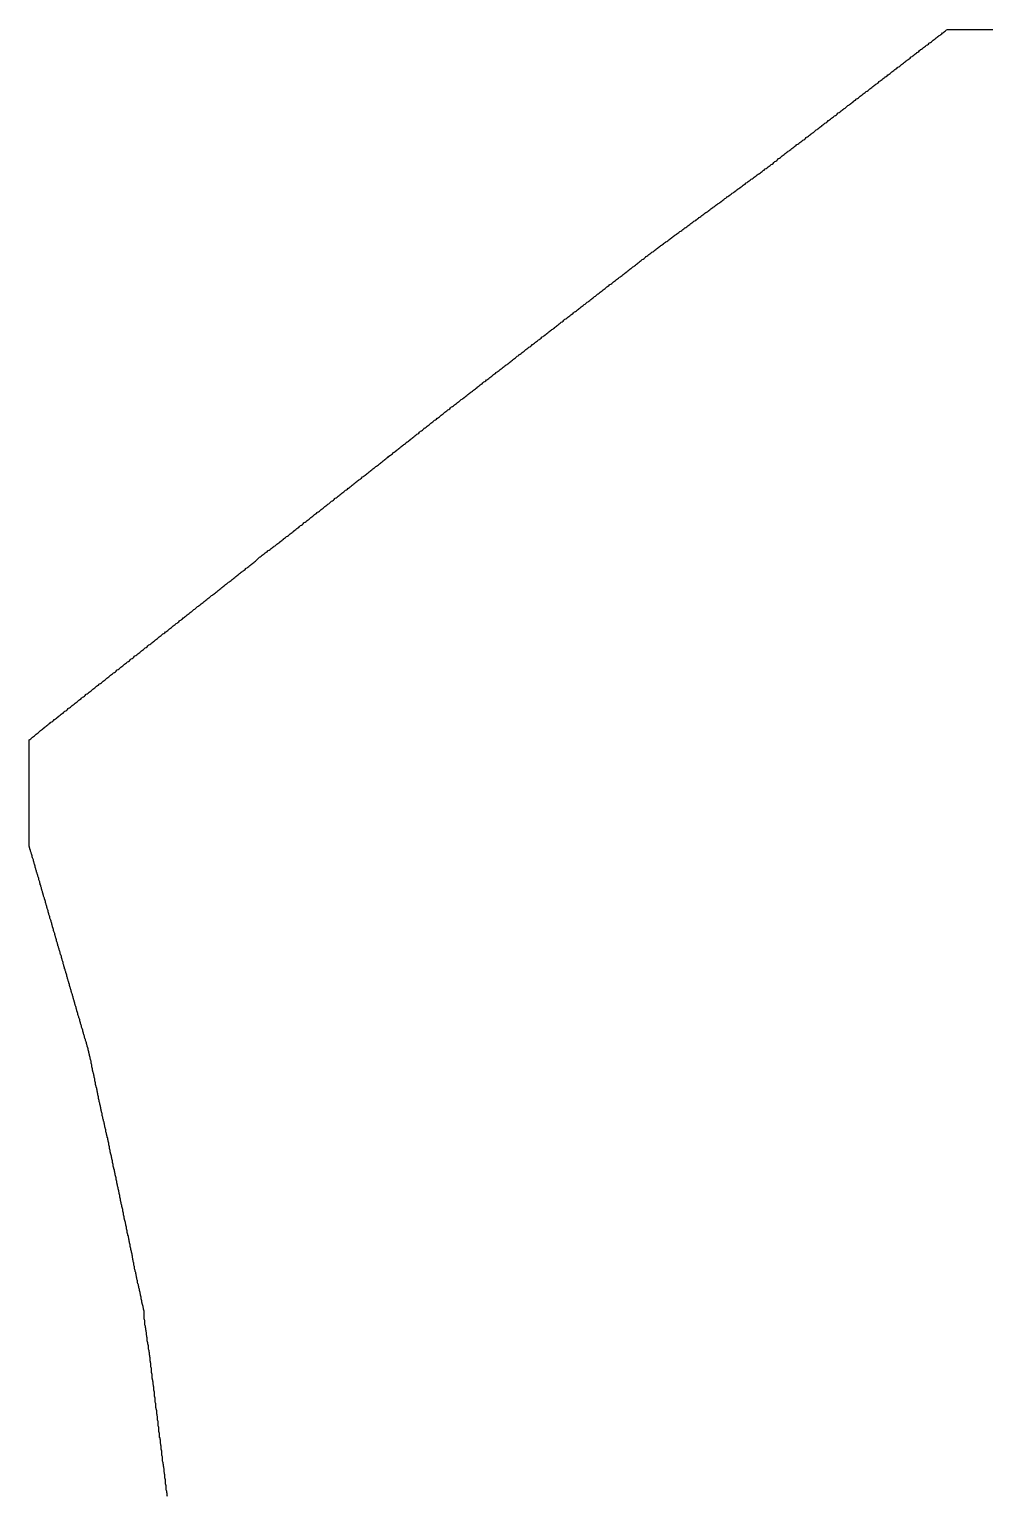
# Model space of a CAD drawing. Header units: metres. Extents: x 645448 to 751671, y 165005 to 309238.
# Drawn here: x 645448 to 692457, y 237122 to 309238 of the extents above; entities that cross this region are included whole.
import ezdxf

# ---------------------------------------------------------------- set-up
doc = ezdxf.new("R2010")
doc.units = ezdxf.units.M
doc.layers.add('alpha_boundary_shrunk', color=7, linetype='Continuous')

msp = doc.modelspace()

# ---------------------------------------------------------------- linework, layer by layer
at = {"layer": 'alpha_boundary_shrunk', "color": 1}
msp.add_lwpolyline([(652242, 237078), (652227, 237122), (652224, 237127), (652224, 237230), (652222, 237277), (652216, 237323), (652205, 237368), (652190, 237412), (652188, 237417), (652188, 237520), (652186, 237567), (652180, 237612), (652169, 237658), (652154, 237701), (652152, 237706), (652152, 237810), (652150, 237856), (652143, 237902), (652133, 237947), (652118, 237991), (652116, 237996), (652116, 238100), (652114, 238146), (652107, 238192), (652097, 238237), (652082, 238281), (652080, 238286), (652080, 238390), (652077, 238436), (652071, 238482), (652060, 238527), (652046, 238571), (652043, 238576), (652043, 238644), (652041, 238690), (652035, 238736), (652024, 238781), (652009, 238825), (652007, 238830), (652007, 238933), (652005, 238980), (651999, 239026), (651988, 239071), (651973, 239115), (651971, 239120), (651971, 239223), (651969, 239270), (651962, 239316), (651952, 239361), (651937, 239405), (651935, 239410), (651935, 239513), (651932, 239559), (651926, 239605), (651915, 239650), (651901, 239694), (651898, 239699), (651898, 239803), (651896, 239849), (651890, 239895), (651879, 239940), (651864, 239984), (651862, 239989), (651862, 240093), (651860, 240139), (651854, 240185), (651843, 240230), (651828, 240274), (651826, 240279), (651826, 240383), (651824, 240429), (651817, 240475), (651807, 240520), (651792, 240564), (651790, 240569), (651790, 240673), (651788, 240719), (651781, 240765), (651770, 240810), (651756, 240854), (651753, 240859), (651753, 240963), (651751, 241009), (651745, 241055), (651734, 241100), (651719, 241144), (651717, 241149), (651717, 241253), (651715, 241299), (651709, 241345), (651698, 241390), (651683, 241434), (651681, 241439), (651681, 241542), (651679, 241589), (651672, 241635), (651662, 241680), (651647, 241724), (651645, 241729), (651645, 241832), (651643, 241879), (651636, 241924), (651625, 241970), (651611, 242014), (651608, 242019), (651608, 242122), (651606, 242168), (651600, 242214), (651589, 242259), (651574, 242303), (651572, 242308), (651572, 242412), (651570, 242458), (651564, 242504), (651553, 242549), (651538, 242593), (651536, 242598), (651536, 242702), (651534, 242748), (651527, 242794), (651517, 242839), (651502, 242883), (651500, 242888), (651500, 242992), (651498, 243038), (651491, 243084), (651481, 243129), (651466, 243173), (651464, 243178), (651464, 243282), (651461, 243328), (651455, 243374), (651444, 243419), (651430, 243463), (651427, 243468), (651427, 243572), (651425, 243618), (651419, 243664), (651408, 243709), (651393, 243753), (651391, 243758), (651391, 243862), (651389, 243908), (651382, 243954), (651372, 243999), (651357, 244043), (651355, 244048), (651355, 244151), (651353, 244198), (651346, 244244), (651336, 244289), (651321, 244333), (651319, 244338), (651319, 244405), (651316, 244451), (651310, 244497), (651299, 244542), (651285, 244586), (651280, 244596), (651280, 244596), (651274, 244642), (651263, 244687), (651248, 244731), (651246, 244736), (651246, 244840), (651244, 244886), (651238, 244932), (651227, 244977), (651212, 245021), (651210, 245026), (651210, 245094), (651208, 245140), (651201, 245186), (651191, 245231), (651176, 245275), (651174, 245280), (651174, 245347), (651172, 245393), (651165, 245439), (651154, 245484), (651140, 245528), (651137, 245533), (651137, 245637), (651135, 245683), (651129, 245729), (651118, 245774), (651103, 245818), (651101, 245823), (651101, 246108), (651099, 246154), (651093, 246200), (651082, 246245), (651067, 246289), (651065, 246295), (651063, 246336), (651056, 246382), (651046, 246427), (651031, 246471), (651027, 246480), (651027, 246481), (651020, 246526), (651009, 246572), (650995, 246615), (650992, 246621), (650990, 246662), (650984, 246708), (650973, 246753), (650958, 246797), (650956, 246802), (650954, 246843), (650948, 246889), (650937, 246934), (650922, 246978), (650920, 246983), (650918, 247024), (650911, 247070), (650901, 247115), (650886, 247159), (650882, 247169), (650882, 247169), (650875, 247215), (650865, 247260), (650850, 247304), (650847, 247310), (650845, 247350), (650839, 247396), (650828, 247441), (650814, 247485), (650800, 247515), (650792, 247550), (650777, 247594), (650775, 247599), (650773, 247640), (650766, 247686), (650756, 247731), (650741, 247775), (650739, 247781), (650737, 247821), (650730, 247867), (650720, 247912), (650705, 247956), (650702, 247962), (650700, 248002), (650694, 248048), (650683, 248093), (650669, 248137), (650664, 248147), (650664, 248147), (650658, 248193), (650647, 248238), (650632, 248282), (650630, 248288), (650628, 248329), (650622, 248374), (650611, 248420), (650596, 248464), (650594, 248469), (650592, 248510), (650585, 248556), (650575, 248601), (650560, 248645), (650557, 248650), (650555, 248691), (650549, 248737), (650538, 248782), (650524, 248826), (650521, 248831), (650521, 248862), (650519, 248908), (650513, 248954), (650502, 248999), (650487, 249043), (650485, 249049), (650483, 249090), (650477, 249135), (650466, 249181), (650451, 249224), (650447, 249234), (650447, 249234), (650440, 249280), (650430, 249325), (650415, 249369), (650412, 249375), (650411, 249416), (650404, 249462), (650393, 249507), (650379, 249551), (650376, 249556), (650374, 249597), (650368, 249643), (650357, 249688), (650342, 249732), (650340, 249737), (650338, 249778), (650332, 249824), (650321, 249869), (650306, 249913), (650302, 249923), (650302, 249923), (650295, 249969), (650285, 250014), (650270, 250058), (650267, 250064), (650266, 250104), (650259, 250150), (650249, 250195), (650234, 250239), (650231, 250245), (650229, 250285), (650223, 250331), (650212, 250376), (650198, 250420), (650195, 250426), (650193, 250467), (650187, 250512), (650176, 250558), (650161, 250601), (650157, 250611), (650157, 250611), (650150, 250657), (650140, 250702), (650125, 250746), (650123, 250752), (650121, 250793), (650114, 250839), (650104, 250884), (650089, 250928), (650086, 250933), (650084, 250974), (650078, 251020), (650067, 251065), (650053, 251109), (650050, 251114), (650048, 251155), (650042, 251201), (650031, 251246), (650016, 251290), (650012, 251300), (650012, 251300), (650006, 251346), (649995, 251391), (649980, 251435), (649978, 251441), (649976, 251481), (649969, 251527), (649959, 251572), (649944, 251616), (649941, 251622), (649939, 251662), (649933, 251708), (649922, 251753), (649908, 251797), (649905, 251803), (649903, 251843), (649897, 251889), (649886, 251934), (649871, 251978), (649869, 251984), (649867, 252025), (649861, 252071), (649850, 252116), (649835, 252160), (649831, 252169), (649831, 252170), (649824, 252215), (649814, 252261), (649799, 252305), (649796, 252310), (649795, 252351), (649788, 252397), (649777, 252442), (649763, 252486), (649760, 252491), (649758, 252532), (649752, 252578), (649741, 252623), (649726, 252667), (649724, 252673), (649722, 252713), (649716, 252759), (649705, 252804), (649690, 252848), (649686, 252858), (649686, 252858), (649679, 252904), (649669, 252949), (649654, 252993), (649651, 252999), (649650, 253039), (649643, 253085), (649633, 253130), (649618, 253174), (649613, 253184), (649613, 253184), (649607, 253230), (649596, 253275), (649582, 253319), (649579, 253325), (649577, 253365), (649571, 253411), (649560, 253456), (649545, 253500), (649543, 253506), (649541, 253547), (649534, 253592), (649524, 253638), (649509, 253681), (649507, 253687), (649505, 253728), (649498, 253774), (649488, 253819), (649473, 253863), (649468, 253873), (649468, 253873), (649462, 253919), (649451, 253964), (649437, 254008), (649434, 254013), (649432, 254054), (649426, 254100), (649415, 254145), (649400, 254189), (649398, 254194), (649396, 254235), (649390, 254281), (649379, 254326), (649364, 254370), (649362, 254376), (649360, 254416), (649353, 254462), (649343, 254507), (649328, 254551), (649325, 254557), (649323, 254597), (649317, 254643), (649306, 254688), (649292, 254732), (649287, 254742), (649287, 254742), (649281, 254788), (649270, 254833), (649255, 254877), (649251, 254887), (649251, 254887), (649245, 254933), (649234, 254978), (649219, 255022), (649217, 255028), (649215, 255068), (649208, 255114), (649198, 255159), (649183, 255203), (649179, 255213), (649179, 255213), (649172, 255259), (649161, 255304), (649147, 255348), (649144, 255354), (649142, 255395), (649136, 255440), (649125, 255486), (649110, 255530), (649106, 255539), (649106, 255540), (649100, 255585), (649089, 255631), (649074, 255674), (649070, 255684), (649070, 255684), (649063, 255730), (649053, 255775), (649038, 255819), (649035, 255825), (649034, 255866), (649027, 255912), (649017, 255957), (649002, 256001), (648997, 256010), (648997, 256011), (648991, 256057), (648980, 256102), (648965, 256146), (648963, 256151), (648961, 256192), (648955, 256238), (648944, 256283), (648929, 256327), (648927, 256332), (648925, 256373), (648918, 256419), (648908, 256464), (648893, 256508), (648889, 256518), (648889, 256518), (648882, 256564), (648872, 256609), (648857, 256653), (648854, 256658), (648852, 256699), (648846, 256745), (648835, 256790), (648821, 256834), (648818, 256840), (648816, 256880), (648810, 256926), (648799, 256971), (648784, 257015), (648782, 257021), (648780, 257061), (648774, 257107), (648763, 257152), (648748, 257196), (648744, 257206), (648744, 257206), (648737, 257252), (648727, 257297), (648712, 257341), (648709, 257347), (648707, 257388), (648701, 257433), (648690, 257479), (648676, 257523), (648673, 257528), (648671, 257569), (648665, 257615), (648654, 257660), (648639, 257704), (648637, 257709), (648635, 257750), (648629, 257796), (648618, 257841), (648603, 257885), (648599, 257895), (648599, 257895), (648592, 257941), (648582, 257986), (648567, 258030), (648564, 258035), (648563, 258076), (648556, 258122), (648545, 258167), (648531, 258211), (648528, 258217), (648526, 258257), (648520, 258303), (648509, 258348), (648494, 258392), (648492, 258398), (648490, 258438), (648484, 258484), (648473, 258529), (648458, 258573), (648454, 258583), (648454, 258583), (648447, 258629), (648437, 258674), (648422, 258718), (648419, 258724), (648418, 258765), (648411, 258810), (648400, 258856), (648386, 258899), (648381, 258909), (648381, 258909), (648375, 258955), (648364, 259000), (648349, 259044), (648345, 259054), (648345, 259054), (648339, 259100), (648328, 259145), (648313, 259189), (648300, 259219), (648292, 259254), (648277, 259298), (648273, 259308), (648273, 259308), (648266, 259354), (648256, 259399), (648241, 259443), (648228, 259473), (648219, 259508), (648205, 259552), (648191, 259581), (648183, 259617), (648168, 259660), (648164, 259670), (648164, 259670), (648157, 259716), (648147, 259761), (648132, 259805), (648119, 259835), (648111, 259870), (648096, 259914), (648091, 259924), (648091, 259924), (648085, 259970), (648074, 260015), (648060, 260059), (648046, 260089), (648038, 260124), (648023, 260168), (648019, 260178), (648019, 260178), (648013, 260224), (648002, 260269), (647987, 260313), (647974, 260342), (647966, 260377), (647951, 260421), (647947, 260431), (647947, 260431), (647940, 260477), (647929, 260522), (647915, 260566), (647901, 260596), (647893, 260631), (647878, 260675), (647865, 260705), (647857, 260740), (647842, 260784), (647838, 260794), (647838, 260794), (647831, 260840), (647821, 260885), (647806, 260929), (647793, 260958), (647784, 260993), (647770, 261037), (647765, 261047), (647765, 261047), (647759, 261093), (647748, 261138), (647733, 261182), (647720, 261212), (647712, 261247), (647697, 261291), (647693, 261301), (647693, 261301), (647686, 261347), (647676, 261392), (647661, 261436), (647648, 261466), (647640, 261501), (647625, 261545), (647620, 261555), (647620, 261555), (647614, 261601), (647603, 261646), (647589, 261690), (647575, 261719), (647567, 261754), (647552, 261798), (647539, 261828), (647531, 261863), (647516, 261907), (647512, 261917), (647512, 261917), (647505, 261963), (647495, 262008), (647480, 262052), (647467, 262082), (647458, 262117), (647444, 262161), (647439, 262171), (647439, 262171), (647433, 262217), (647422, 262262), (647407, 262306), (647394, 262335), (647386, 262370), (647371, 262414), (647367, 262424), (647367, 262424), (647360, 262470), (647350, 262515), (647335, 262559), (647322, 262589), (647313, 262624), (647299, 262668), (647294, 262678), (647294, 262678), (647288, 262724), (647277, 262769), (647262, 262813), (647249, 262843), (647241, 262878), (647226, 262922), (647213, 262951), (647205, 262986), (647190, 263030), (647186, 263040), (647186, 263040), (647179, 263086), (647168, 263131), (647154, 263175), (647141, 263205), (647132, 263240), (647117, 263284), (647113, 263294), (647113, 263294), (647107, 263340), (647096, 263385), (647081, 263429), (647068, 263459), (647060, 263494), (647045, 263538), (647041, 263548), (647041, 263548), (647034, 263594), (647024, 263639), (647009, 263683), (646996, 263712), (646987, 263747), (646973, 263791), (646968, 263801), (646968, 263801), (646962, 263847), (646951, 263892), (646936, 263936), (646923, 263966), (646915, 264001), (646900, 264045), (646887, 264075), (646879, 264110), (646864, 264154), (646859, 264164), (646859, 264164), (646853, 264210), (646842, 264255), (646828, 264299), (646814, 264328), (646806, 264363), (646791, 264407), (646787, 264417), (646787, 264417), (646781, 264463), (646770, 264508), (646755, 264552), (646742, 264582), (646734, 264617), (646719, 264661), (646714, 264671), (646714, 264671), (646708, 264717), (646697, 264762), (646683, 264806), (646669, 264836), (646661, 264871), (646646, 264915), (646642, 264925), (646642, 264925), (646636, 264971), (646625, 265016), (646610, 265060), (646597, 265089), (646589, 265124), (646574, 265168), (646570, 265178), (646570, 265178), (646563, 265224), (646552, 265269), (646538, 265313), (646525, 265343), (646516, 265378), (646501, 265422), (646488, 265452), (646480, 265487), (646465, 265531), (646461, 265541), (646461, 265541), (646454, 265587), (646444, 265632), (646429, 265676), (646416, 265705), (646408, 265740), (646393, 265784), (646388, 265794), (646388, 265794), (646382, 265840), (646371, 265885), (646357, 265929), (646343, 265959), (646335, 265994), (646320, 266038), (646316, 266048), (646316, 266048), (646309, 266094), (646299, 266139), (646284, 266183), (646271, 266213), (646263, 266248), (646248, 266292), (646243, 266301), (646243, 266302), (646237, 266348), (646226, 266393), (646212, 266437), (646198, 266466), (646190, 266501), (646175, 266545), (646162, 266575), (646154, 266610), (646139, 266654), (646135, 266664), (646135, 266664), (646128, 266710), (646118, 266755), (646103, 266799), (646090, 266829), (646081, 266864), (646067, 266908), (646062, 266917), (646062, 266918), (646056, 266964), (646045, 267009), (646030, 267053), (646017, 267082), (646009, 267117), (645994, 267161), (645990, 267171), (645990, 267171), (645983, 267217), (645973, 267262), (645958, 267306), (645945, 267336), (645936, 267371), (645922, 267415), (645917, 267425), (645917, 267425), (645911, 267471), (645900, 267516), (645885, 267560), (645872, 267590), (645864, 267625), (645849, 267669), (645836, 267698), (645828, 267733), (645813, 267777), (645809, 267787), (645809, 267787), (645802, 267833), (645792, 267878), (645777, 267922), (645764, 267952), (645755, 267987), (645740, 268031), (645736, 268041), (645736, 268041), (645730, 268087), (645719, 268132), (645704, 268176), (645691, 268206), (645683, 268241), (645668, 268285), (645664, 268294), (645664, 268295), (645657, 268340), (645647, 268386), (645632, 268430), (645619, 268459), (645610, 268494), (645596, 268538), (645591, 268548), (645591, 268548), (645585, 268594), (645574, 268639), (645559, 268683), (645546, 268713), (645538, 268748), (645523, 268792), (645510, 268822), (645502, 268857), (645487, 268901), (645482, 268910), (645482, 268911), (645476, 268957), (645465, 269002), (645451, 269046), (645448, 269051), (645448, 274300), (645448, 274300), (645472, 274314), (645516, 274345), (645556, 274381), (645592, 274417), (645607, 274432), (645653, 274459), (645697, 274490), (645737, 274526), (645773, 274562), (645788, 274577), (645835, 274604), (645878, 274635), (645918, 274671), (645954, 274707), (646006, 274758), (646052, 274785), (646095, 274816), (646135, 274852), (646172, 274888), (646187, 274903), (646233, 274930), (646277, 274961), (646317, 274997), (646353, 275033), (646368, 275048), (646414, 275075), (646458, 275106), (646498, 275142), (646513, 275157), (646559, 275183), (646603, 275215), (646643, 275251), (646679, 275287), (646694, 275302), (646740, 275328), (646784, 275360), (646824, 275396), (646860, 275432), (646875, 275447), (646922, 275473), (646965, 275505), (647005, 275541), (647020, 275556), (647067, 275582), (647110, 275613), (647150, 275649), (647186, 275685), (647201, 275701), (647248, 275727), (647291, 275758), (647331, 275794), (647367, 275830), (647382, 275846), (647429, 275872), (647472, 275903), (647512, 275939), (647564, 275990), (647610, 276017), (647654, 276048), (647694, 276084), (647709, 276099), (647755, 276126), (647799, 276157), (647838, 276193), (647890, 276244), (647936, 276271), (647980, 276302), (648020, 276338), (648056, 276374), (648071, 276389), (648117, 276416), (648161, 276447), (648201, 276483), (648237, 276519), (648252, 276534), (648299, 276560), (648342, 276592), (648382, 276628), (648397, 276643), (648444, 276669), (648487, 276700), (648527, 276736), (648578, 276788), (648625, 276814), (648668, 276845), (648708, 276881), (648744, 276917), (648759, 276933), (648806, 276959), (648849, 276990), (648889, 277026), (648904, 277041), (648951, 277068), (648994, 277099), (649034, 277135), (649070, 277171), (649086, 277186), (649132, 277213), (649176, 277244), (649215, 277280), (649252, 277316), (649267, 277331), (649313, 277358), (649357, 277389), (649397, 277425), (649433, 277461), (649448, 277476), (649494, 277503), (649538, 277534), (649578, 277570), (649593, 277585), (649639, 277611), (649683, 277643), (649723, 277678), (649759, 277715), (649774, 277730), (649821, 277756), (649864, 277788), (649904, 277823), (649940, 277860), (649955, 277875), (650002, 277901), (650045, 277933), (650085, 277968), (650136, 278020), (650183, 278046), (650226, 278077), (650266, 278113), (650281, 278128), (650328, 278155), (650371, 278186), (650411, 278222), (650463, 278273), (650509, 278300), (650552, 278331), (650592, 278367), (650629, 278403), (650644, 278418), (650690, 278445), (650734, 278476), (650774, 278512), (650789, 278527), (650835, 278553), (650879, 278585), (650918, 278621), (650955, 278657), (650970, 278672), (651016, 278698), (651060, 278730), (651100, 278766), (651151, 278817), (651197, 278843), (651241, 278875), (651281, 278910), (651317, 278947), (651332, 278962), (651379, 278988), (651422, 279020), (651462, 279055), (651477, 279071), (651524, 279097), (651567, 279128), (651607, 279164), (651658, 279215), (651705, 279242), (651748, 279273), (651788, 279309), (651824, 279345), (651840, 279360), (651886, 279387), (651929, 279418), (651969, 279454), (652006, 279490), (652021, 279505), (652067, 279532), (652111, 279563), (652151, 279599), (652166, 279614), (652212, 279641), (652256, 279672), (652295, 279708), (652332, 279744), (652347, 279759), (652393, 279785), (652437, 279817), (652477, 279853), (652513, 279889), (652528, 279904), (652574, 279930), (652618, 279962), (652658, 279998), (652673, 280013), (652719, 280039), (652763, 280070), (652803, 280106), (652839, 280142), (652854, 280158), (652901, 280184), (652944, 280215), (652984, 280251), (653020, 280287), (653035, 280303), (653082, 280329), (653125, 280360), (653165, 280396), (653201, 280432), (653216, 280447), (653263, 280474), (653306, 280505), (653346, 280541), (653361, 280556), (653408, 280583), (653451, 280614), (653491, 280650), (653527, 280686), (653543, 280701), (653589, 280728), (653633, 280759), (653672, 280795), (653724, 280846), (653770, 280873), (653814, 280904), (653854, 280940), (653905, 280991), (653951, 281017), (653995, 281049), (654035, 281085), (654050, 281100), (654096, 281126), (654140, 281158), (654180, 281193), (654231, 281245), (654278, 281271), (654321, 281302), (654361, 281338), (654412, 281390), (654459, 281416), (654502, 281447), (654542, 281483), (654557, 281498), (654604, 281525), (654647, 281556), (654687, 281592), (654738, 281643), (654785, 281670), (654828, 281701), (654868, 281737), (654904, 281773), (654920, 281788), (654966, 281815), (655010, 281846), (655049, 281882), (655086, 281918), (655101, 281933), (655147, 281960), (655191, 281991), (655231, 282027), (655246, 282042), (655292, 282068), (655336, 282100), (655376, 282135), (655412, 282172), (655427, 282187), (655473, 282213), (655517, 282245), (655557, 282280), (655593, 282317), (655608, 282332), (655655, 282358), (655698, 282390), (655738, 282425), (655774, 282462), (655789, 282477), (655836, 282503), (655879, 282534), (655919, 282570), (655934, 282585), (655981, 282612), (656024, 282643), (656064, 282679), (656100, 282715), (656115, 282730), (656162, 282757), (656205, 282788), (656245, 282824), (656297, 282875), (656343, 282902), (656386, 282933), (656426, 282969), (656441, 282984), (656488, 283010), (656531, 283042), (656571, 283078), (656644, 283150), (656680, 283186), (656752, 283259), (656768, 283274), (656814, 283300), (656858, 283332), (656897, 283367), (656913, 283383), (656959, 283409), (657002, 283440), (657042, 283476), (657057, 283491), (657104, 283518), (657147, 283549), (657187, 283585), (657202, 283600), (657249, 283626), (657292, 283658), (657332, 283694), (657347, 283709), (657394, 283735), (657437, 283767), (657477, 283802), (657492, 283817), (657539, 283844), (657582, 283875), (657622, 283911), (657637, 283926), (657684, 283953), (657727, 283984), (657767, 284020), (657782, 284035), (657829, 284061), (657872, 284093), (657912, 284128), (657948, 284165), (657963, 284180), (658010, 284206), (658053, 284238), (658093, 284273), (658108, 284288), (658155, 284315), (658198, 284346), (658238, 284382), (658290, 284433), (658336, 284460), (658379, 284491), (658419, 284527), (658456, 284563), (658471, 284578), (658517, 284605), (658561, 284636), (658601, 284672), (658616, 284687), (658662, 284714), (658706, 284745), (658745, 284781), (658782, 284817), (658797, 284832), (658843, 284858), (658887, 284890), (658927, 284926), (658963, 284962), (658978, 284977), (659024, 285003), (659068, 285035), (659108, 285071), (659123, 285086), (659169, 285112), (659213, 285143), (659253, 285179), (659304, 285231), (659351, 285257), (659394, 285288), (659434, 285324), (659470, 285360), (659485, 285376), (659532, 285402), (659575, 285433), (659615, 285469), (659630, 285484), (659677, 285511), (659720, 285542), (659760, 285578), (659796, 285614), (659811, 285629), (659858, 285656), (659901, 285687), (659941, 285723), (659977, 285759), (659993, 285774), (660039, 285801), (660083, 285832), (660122, 285868), (660138, 285883), (660184, 285909), (660227, 285941), (660267, 285976), (660304, 286013), (660319, 286028), (660365, 286054), (660409, 286086), (660449, 286121), (660485, 286158), (660500, 286173), (660546, 286199), (660590, 286231), (660630, 286266), (660645, 286281), (660691, 286308), (660735, 286339), (660775, 286375), (660811, 286411), (660826, 286426), (660872, 286453), (660916, 286484), (660956, 286520), (660992, 286556), (661007, 286571), (661054, 286598), (661097, 286629), (661137, 286665), (661152, 286680), (661199, 286707), (661242, 286738), (661282, 286774), (661318, 286810), (661333, 286825), (661380, 286851), (661423, 286883), (661463, 286919), (661499, 286955), (661515, 286970), (661561, 286996), (661604, 287028), (661644, 287064), (661659, 287079), (661706, 287105), (661749, 287136), (661789, 287172), (661841, 287224), (661887, 287250), (661931, 287281), (661970, 287317), (661986, 287332), (662032, 287359), (662076, 287390), (662115, 287426), (662167, 287477), (662213, 287504), (662257, 287535), (662297, 287571), (662348, 287622), (662394, 287649), (662438, 287680), (662478, 287716), (662493, 287731), (662539, 287757), (662583, 287789), (662623, 287825), (662674, 287876), (662721, 287902), (662764, 287934), (662804, 287969), (662855, 288021), (662902, 288047), (662945, 288079), (662985, 288114), (663000, 288130), (663047, 288156), (663090, 288187), (663130, 288223), (663181, 288274), (663228, 288301), (663271, 288332), (663311, 288368), (663347, 288404), (663363, 288419), (663409, 288446), (663452, 288477), (663492, 288513), (663507, 288528), (663554, 288555), (663597, 288586), (663637, 288622), (663674, 288658), (663689, 288673), (663735, 288699), (663779, 288731), (663818, 288767), (663855, 288803), (663870, 288818), (663916, 288844), (663960, 288876), (664000, 288912), (664015, 288927), (664061, 288953), (664105, 288984), (664145, 289020), (664181, 289057), (664196, 289072), (664242, 289098), (664286, 289129), (664326, 289165), (664362, 289201), (664377, 289217), (664424, 289243), (664467, 289274), (664507, 289310), (664522, 289325), (664569, 289352), (664612, 289383), (664652, 289419), (664688, 289455), (664703, 289470), (664750, 289497), (664793, 289528), (664833, 289564), (664869, 289600), (664884, 289615), (664931, 289642), (664974, 289673), (665014, 289709), (665029, 289724), (665076, 289750), (665119, 289782), (665159, 289817), (665195, 289854), (665211, 289869), (665257, 289895), (665301, 289927), (665340, 289962), (665392, 290014), (665438, 290040), (665482, 290072), (665522, 290107), (665537, 290122), (665583, 290149), (665627, 290180), (665667, 290216), (665718, 290267), (665764, 290294), (665808, 290325), (665848, 290361), (665884, 290397), (665899, 290412), (665946, 290439), (665989, 290470), (666029, 290506), (666044, 290521), (666090, 290548), (666134, 290579), (666174, 290615), (666210, 290651), (666225, 290666), (666272, 290692), (666315, 290724), (666355, 290760), (666370, 290775), (666417, 290801), (666460, 290833), (666500, 290868), (666515, 290883), (666562, 290910), (666605, 290941), (666645, 290977), (666696, 291028), (666743, 291055), (666786, 291086), (666826, 291122), (666841, 291137), (666888, 291164), (666931, 291195), (666971, 291231), (667022, 291282), (667069, 291308), (667112, 291340), (667152, 291376), (667167, 291391), (667214, 291417), (667257, 291449), (667297, 291484), (667312, 291499), (667359, 291526), (667402, 291557), (667442, 291593), (667478, 291629), (667493, 291644), (667540, 291671), (667583, 291702), (667623, 291738), (667638, 291753), (667685, 291780), (667728, 291811), (667768, 291847), (667804, 291883), (667820, 291898), (667866, 291924), (667910, 291956), (667949, 291992), (667965, 292007), (668011, 292033), (668054, 292065), (668094, 292100), (668109, 292115), (668156, 292142), (668199, 292173), (668239, 292209), (668276, 292245), (668291, 292260), (668337, 292287), (668381, 292318), (668420, 292354), (668436, 292369), (668482, 292396), (668526, 292427), (668565, 292463), (668602, 292499), (668617, 292514), (668663, 292540), (668707, 292572), (668747, 292608), (668762, 292623), (668808, 292649), (668852, 292681), (668892, 292716), (668907, 292731), (668953, 292758), (668997, 292789), (669036, 292825), (669088, 292876), (669134, 292903), (669178, 292934), (669218, 292970), (669233, 292985), (669279, 293012), (669323, 293043), (669363, 293079), (669399, 293115), (669414, 293130), (669460, 293157), (669504, 293188), (669544, 293224), (669559, 293239), (669605, 293265), (669649, 293297), (669689, 293332), (669704, 293347), (669750, 293374), (669794, 293405), (669834, 293441), (669885, 293492), (669931, 293519), (669975, 293550), (670015, 293586), (670030, 293601), (670076, 293628), (670120, 293659), (670160, 293695), (670196, 293731), (670211, 293746), (670258, 293773), (670301, 293804), (670341, 293840), (670356, 293855), (670403, 293881), (670446, 293913), (670486, 293948), (670501, 293963), (670547, 293990), (670591, 294021), (670631, 294057), (670667, 294093), (670682, 294108), (670729, 294135), (670772, 294166), (670812, 294202), (670827, 294217), (670874, 294244), (670917, 294275), (670957, 294311), (671008, 294362), (671055, 294389), (671098, 294420), (671138, 294456), (671153, 294471), (671200, 294497), (671243, 294529), (671283, 294564), (671298, 294580), (671345, 294606), (671388, 294637), (671428, 294673), (671464, 294709), (671479, 294724), (671526, 294751), (671569, 294782), (671609, 294818), (671624, 294833), (671671, 294860), (671714, 294891), (671754, 294927), (671790, 294963), (671806, 294978), (671852, 295005), (671895, 295036), (671935, 295072), (671950, 295087), (671997, 295113), (672040, 295145), (672080, 295180), (672095, 295196), (672142, 295222), (672185, 295253), (672225, 295289), (672261, 295325), (672277, 295340), (672323, 295367), (672367, 295398), (672406, 295434), (672422, 295449), (672468, 295476), (672511, 295507), (672551, 295543), (672588, 295579), (672603, 295594), (672649, 295621), (672693, 295652), (672733, 295688), (672748, 295703), (672794, 295729), (672838, 295761), (672877, 295796), (672893, 295812), (672939, 295838), (672983, 295869), (673022, 295905), (673074, 295956), (673120, 295983), (673164, 296014), (673204, 296050), (673219, 296065), (673265, 296092), (673309, 296123), (673349, 296159), (673400, 296210), (673446, 296237), (673490, 296268), (673530, 296304), (673545, 296319), (673591, 296345), (673635, 296377), (673675, 296412), (673690, 296428), (673736, 296454), (673780, 296485), (673820, 296521), (673856, 296557), (673871, 296572), (673917, 296599), (673961, 296630), (674001, 296666), (674016, 296681), (674062, 296708), (674106, 296739), (674146, 296775), (674182, 296811), (674197, 296826), (674244, 296853), (674287, 296884), (674327, 296920), (674342, 296935), (674389, 296961), (674432, 296993), (674472, 297028), (674487, 297044), (674533, 297070), (674577, 297101), (674617, 297137), (674668, 297188), (674715, 297215), (674758, 297246), (674798, 297282), (674813, 297297), (674860, 297324), (674903, 297355), (674943, 297391), (674994, 297442), (675041, 297469), (675084, 297500), (675124, 297536), (675139, 297551), (675186, 297577), (675229, 297609), (675269, 297644), (675284, 297660), (675331, 297686), (675374, 297717), (675414, 297753), (675450, 297789), (675465, 297805), (675512, 297831), (675555, 297862), (675595, 297898), (675610, 297913), (675657, 297940), (675700, 297971), (675740, 298007), (675776, 298043), (675791, 298058), (675838, 298085), (675881, 298116), (675921, 298152), (675936, 298167), (675983, 298193), (676026, 298225), (676066, 298260), (676081, 298276), (676128, 298302), (676171, 298333), (676211, 298369), (676226, 298384), (676273, 298411), (676316, 298442), (676356, 298478), (676371, 298493), (676418, 298519), (676461, 298551), (676501, 298587), (676516, 298602), (676563, 298628), (676606, 298659), (676646, 298695), (676661, 298710), (676708, 298737), (676751, 298768), (676764, 298780), (676770, 298783), (676816, 298809), (676860, 298841), (676900, 298876), (676915, 298892), (676961, 298918), (677005, 298949), (677045, 298985), (677060, 299000), (677106, 299027), (677150, 299058), (677190, 299094), (677205, 299109), (677251, 299135), (677295, 299167), (677308, 299179), (677313, 299181), (677360, 299208), (677403, 299239), (677443, 299275), (677458, 299290), (677505, 299317), (677548, 299348), (677588, 299384), (677603, 299399), (677650, 299425), (677693, 299457), (677707, 299469), (677712, 299471), (677758, 299498), (677802, 299529), (677842, 299565), (677857, 299580), (677903, 299607), (677947, 299638), (677987, 299674), (678002, 299689), (678048, 299715), (678092, 299747), (678132, 299782), (678147, 299797), (678193, 299824), (678237, 299855), (678250, 299867), (678255, 299870), (678302, 299896), (678345, 299928), (678385, 299964), (678400, 299979), (678447, 300005), (678490, 300036), (678530, 300072), (678545, 300087), (678592, 300114), (678635, 300145), (678675, 300181), (678690, 300196), (678737, 300223), (678780, 300254), (678794, 300266), (678799, 300268), (678846, 300295), (678889, 300326), (678929, 300362), (678944, 300377), (678990, 300404), (679034, 300435), (679074, 300471), (679089, 300486), (679135, 300512), (679179, 300544), (679219, 300580), (679234, 300595), (679280, 300621), (679324, 300652), (679337, 300664), (679342, 300667), (679389, 300694), (679433, 300725), (679472, 300761), (679488, 300776), (679534, 300802), (679577, 300834), (679617, 300869), (679632, 300885), (679679, 300911), (679722, 300942), (679762, 300978), (679777, 300993), (679824, 301020), (679867, 301051), (679881, 301063), (679886, 301066), (679933, 301092), (679976, 301124), (680016, 301159), (680031, 301174), (680078, 301201), (680121, 301232), (680161, 301268), (680176, 301283), (680222, 301310), (680266, 301341), (680306, 301377), (680321, 301392), (680367, 301418), (680411, 301450), (680424, 301462), (680430, 301464), (680476, 301491), (680520, 301522), (680559, 301558), (680575, 301573), (680621, 301599), (680665, 301631), (680704, 301667), (680720, 301682), (680766, 301708), (680810, 301740), (680823, 301751), (680828, 301754), (680875, 301781), (680918, 301812), (680958, 301848), (680973, 301863), (681020, 301889), (681063, 301921), (681103, 301957), (681118, 301972), (681165, 301998), (681208, 302029), (681248, 302065), (681263, 302080), (681310, 302107), (681353, 302138), (681366, 302150), (681372, 302153), (681418, 302179), (681462, 302211), (681502, 302246), (681517, 302262), (681563, 302288), (681607, 302319), (681647, 302355), (681662, 302370), (681708, 302397), (681752, 302428), (681792, 302464), (681807, 302479), (681853, 302505), (681897, 302537), (681936, 302573), (681952, 302588), (681998, 302614), (682042, 302645), (682081, 302681), (682118, 302717), (682133, 302733), (682179, 302759), (682223, 302790), (682263, 302826), (682299, 302862), (682314, 302878), (682360, 302904), (682404, 302935), (682444, 302971), (682495, 303022), (682542, 303049), (682585, 303080), (682625, 303116), (682640, 303131), (682687, 303158), (682730, 303189), (682770, 303225), (682785, 303240), (682831, 303266), (682875, 303298), (682915, 303333), (682930, 303349), (682976, 303375), (683020, 303406), (683060, 303442), (683075, 303457), (683121, 303484), (683165, 303515), (683205, 303551), (683220, 303566), (683266, 303592), (683310, 303624), (683350, 303660), (683365, 303675), (683411, 303701), (683455, 303733), (683495, 303768), (683510, 303783), (683556, 303810), (683600, 303841), (683640, 303877), (683676, 303913), (683691, 303928), (683737, 303955), (683781, 303986), (683821, 304022), (683836, 304037), (683882, 304064), (683926, 304095), (683966, 304131), (683981, 304146), (684027, 304172), (684071, 304204), (684111, 304239), (684162, 304291), (684208, 304317), (684252, 304349), (684292, 304384), (684307, 304399), (684353, 304426), (684397, 304457), (684437, 304493), (684452, 304508), (684498, 304535), (684542, 304566), (684582, 304602), (684597, 304617), (684643, 304643), (684687, 304675), (684727, 304710), (684763, 304747), (684778, 304762), (684824, 304788), (684868, 304820), (684908, 304855), (684923, 304871), (684969, 304897), (685013, 304928), (685053, 304964), (685068, 304979), (685114, 305006), (685158, 305037), (685198, 305073), (685234, 305109), (685249, 305124), (685296, 305151), (685339, 305182), (685379, 305218), (685394, 305233), (685440, 305259), (685484, 305291), (685524, 305326), (685539, 305342), (685585, 305368), (685629, 305399), (685669, 305435), (685705, 305471), (685720, 305487), (685767, 305513), (685810, 305544), (685850, 305580), (685865, 305595), (685912, 305622), (685955, 305653), (685995, 305689), (686010, 305704), (686056, 305730), (686100, 305762), (686140, 305798), (686155, 305813), (686201, 305839), (686245, 305870), (686285, 305906), (686321, 305942), (686336, 305958), (686383, 305984), (686426, 306015), (686466, 306051), (686481, 306066), (686528, 306093), (686571, 306124), (686611, 306160), (686626, 306175), (686672, 306201), (686716, 306233), (686756, 306269), (686807, 306320), (686854, 306346), (686897, 306378), (686937, 306414), (686952, 306429), (686999, 306455), (687042, 306486), (687082, 306522), (687097, 306537), (687144, 306564), (687187, 306595), (687227, 306631), (687263, 306667), (687278, 306682), (687325, 306709), (687368, 306740), (687408, 306776), (687423, 306791), (687470, 306817), (687513, 306849), (687553, 306885), (687568, 306900), (687615, 306926), (687658, 306958), (687698, 306993), (687713, 307008), (687760, 307035), (687803, 307066), (687843, 307102), (687894, 307153), (687941, 307180), (687984, 307211), (688024, 307247), (688039, 307262), (688086, 307289), (688129, 307320), (688169, 307356), (688184, 307371), (688231, 307397), (688274, 307429), (688314, 307464), (688365, 307516), (688412, 307542), (688455, 307574), (688495, 307609), (688510, 307624), (688557, 307651), (688600, 307682), (688640, 307718), (688655, 307733), (688702, 307760), (688745, 307791), (688785, 307827), (688821, 307863), (688836, 307878), (688883, 307905), (688926, 307936), (688966, 307972), (688981, 307987), (689028, 308013), (689071, 308045), (689111, 308080), (689126, 308096), (689173, 308122), (689216, 308153), (689256, 308189), (689292, 308225), (689307, 308240), (689354, 308267), (689397, 308298), (689437, 308334), (689452, 308349), (689499, 308376), (689542, 308407), (689582, 308443), (689597, 308458), (689644, 308484), (689687, 308516), (689727, 308551), (689742, 308567), (689789, 308593), (689832, 308624), (689872, 308660), (689923, 308712), (689970, 308738), (690013, 308769), (690053, 308805), (690068, 308820), (690115, 308847), (690158, 308878), (690198, 308914), (690213, 308929), (690260, 308955), (690303, 308987), (690343, 309023), (690379, 309059), (690395, 309074), (690441, 309100), (690485, 309132), (690524, 309167), (690539, 309183), (690586, 309209), (690627, 309238), (697165, 309238)], dxfattribs=at)

doc.saveas('drawing.dxf')
